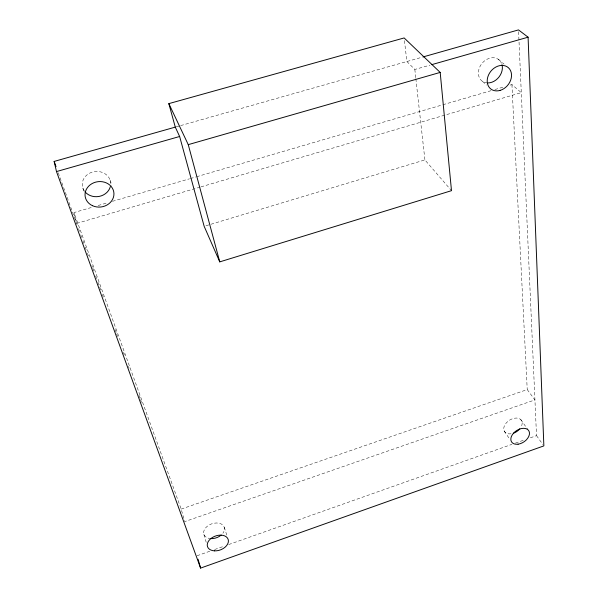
<?xml version="1.0" encoding="UTF-8"?>
<svg xmlns="http://www.w3.org/2000/svg" width="598" height="598" viewBox="0 0 598 598"><rect width="100%" height="100%" fill="white"/><g stroke="black" fill="none" stroke-linecap="round" stroke-linejoin="round"><path stroke-width="0.45" stroke-dasharray="2.99 2.24" d="M197.078 555.744L211.146 550.765M214.667 549.517L224.34 546.094M228.735 544.539L511.895 444.359M515.409 443.111L525.081 439.687M530.359 437.818L536.518 435.643L518.997 40.97M181.179 509.092L527.227 389.582L534.926 399.898L184.707 521.628L181.179 509.092L73.958 212.582L92.765 207.087M205.944 225.76L424.916 159.913L451.49 190.672M200.083 187.122L76.619 223.435L73.958 212.582M200.98 186.86L521.292 92.645L511.925 84.572L509.234 85.357M98.139 205.51L107.991 202.632M112.469 201.324L189.499 178.809M190.388 178.548L195.763 176.978M196.66 176.716L442.064 104.994M442.961 104.732L491.324 90.597M494.905 89.55L503.86 86.927M404.457 40.664L406.879 61.519L414.833 69.465L429.992 65.145M176.178 126.866L179.766 125.849M180.671 125.595L422.061 57.221M498.373 59.352L504.009 64.076M482.519 81.395L486.593 85.066M536.518 435.643L542.812 444.426M520.746 419.579L527.533 429.102M504.174 431.023L509.75 439.179M58.253 172.785L77.254 225.192M78.525 228.698L79.474 231.329M80.745 234.842L81.702 237.473M82.973 240.979L83.929 243.61M85.2 247.116L86.157 249.747M87.428 253.26L88.377 255.892M91.875 265.534L92.511 267.291M92.832 268.166L94.417 272.553M95.687 276.059L96.644 278.69M97.915 282.196L101.099 290.972M102.37 294.478L103.319 297.109M115.085 329.558L116.356 333.064M116.677 333.946L117.627 336.577M123.352 352.364L124.302 354.995M128.435 366.395L129.071 368.151M138.93 395.338L140.201 398.844M140.515 399.718L141.472 402.349M224.265 527.279L226.769 535.068M110.167 180.23L111.781 185.32M203.866 534.433L206.213 542.311M82.875 188.116L84.034 192.421M414.833 69.465L415.76 77.77M415.857 78.697L424.916 159.913M511.925 84.572L527.227 389.582M518.586 31.746L518.959 40.051M511.036 433.819A10.151 6.742 -33.6 0 1 504.121 426.546A10.151 6.742 -33.6 0 1 516.455 418.039A10.151 6.742 -33.6 0 1 521.157 426.837M211.042 538.634A10.809 7.355 -19.8 0 1 204.337 529.761A10.809 7.355 -19.8 0 1 218.808 523.175A10.809 7.355 -19.8 0 1 222.919 533.229M84.423 191.076A14.255 12.61 -6.4 0 1 92.413 172.075A14.255 12.61 -6.4 0 1 110.72 183.466M487.318 82.928A13.582 10.891 -51.5 0 1 481.383 64.188A13.582 10.891 -51.5 0 1 501.52 63.246"/><path stroke-width="0.9" d="M175.281 127.12L168.838 103.626L404.143 37.943L440.188 72.418L451.49 190.672L219.758 261.872L204.157 226.298L179.639 136.486L175.281 127.12L54.141 161.43L56.496 171.574L200.592 568.1L543.859 445.891L528.086 37.188L518.503 29.9L422.95 56.967M168.838 103.626L188.258 144.641L440.188 72.418M56.496 171.574L179.639 136.486M431.771 64.636L528.086 37.188M54.141 161.43L56.04 166.67M198.08 559.272L200.592 568.1M188.258 144.641L219.758 261.872M519.789 428.841A10.151 6.742 -33.6 0 1 513.428 433.229M110.316 186.74A14.255 12.61 -6.4 0 1 99.216 196.406A14.255 12.61 -6.4 0 1 84.946 191.749M221.185 535.068A10.809 7.355 -19.8 0 1 211.042 538.634M502.006 64.659A13.582 10.891 -51.5 0 1 488.073 82.943M518.092 444.187A10.271 6.742 -33.5 0 0 529.073 431.278A10.271 6.742 -33.5 0 0 513.301 433.438A10.271 6.742 -33.5 0 0 518.092 444.187M214.652 550.863A10.943 7.363 -20 0 0 228.167 539.403A10.943 7.363 -20 0 0 210.668 538.738A10.943 7.363 -20 0 0 214.652 550.863M92.496 205.705A14.487 12.737 -7.3 0 0 113.949 193.67A14.487 12.737 -7.3 0 0 92.025 183.616A14.487 12.737 -7.3 0 0 92.496 205.705M499.988 90.433A13.799 10.973 -51 0 0 509.593 69.032A13.799 10.973 -51 0 0 488.536 74.982A13.799 10.973 -51 0 0 499.988 90.433"/></g></svg>
